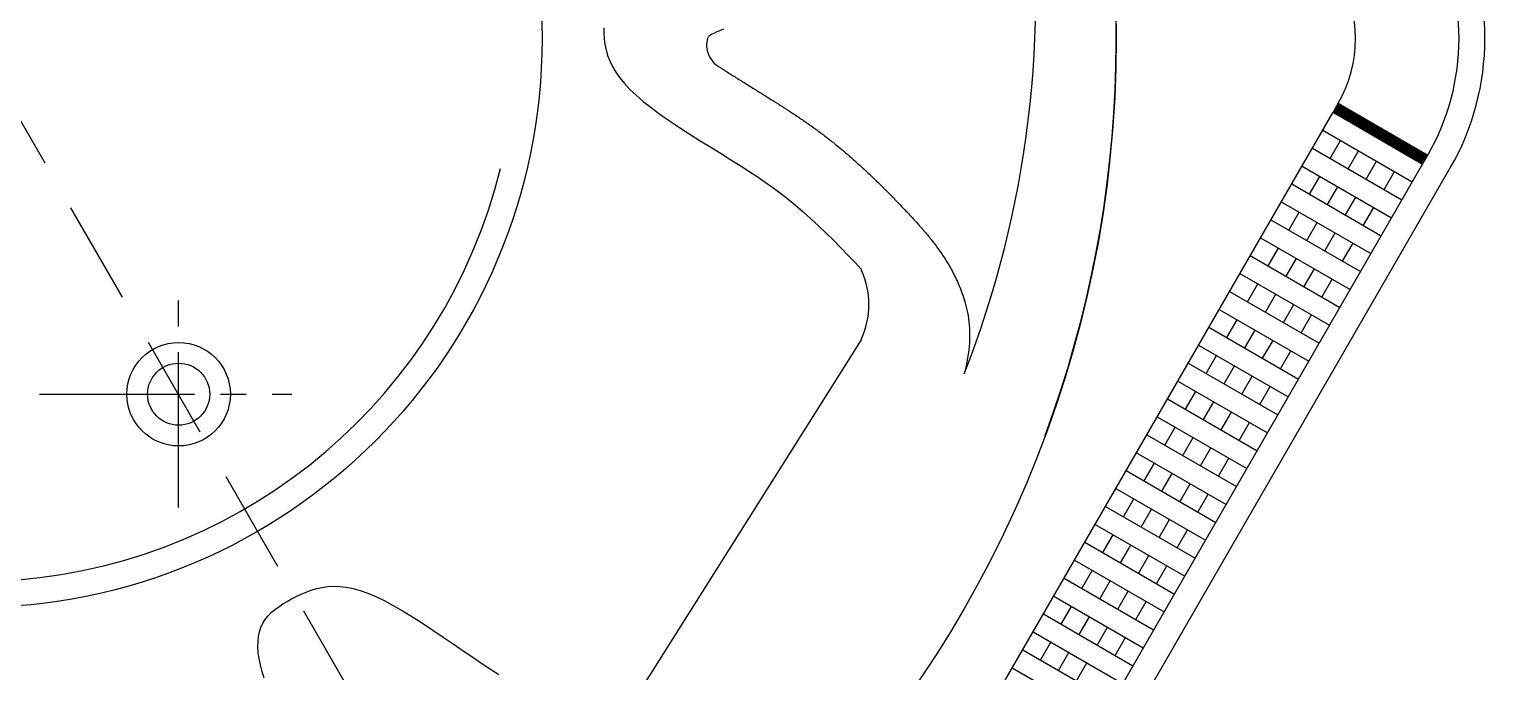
# Model space of a CAD drawing. Extents: x 15445 to 21745, y -5725 to 3185.
# Drawn here: x 18942 to 20349, y -2423 to -1802 of the extents above; entities that cross this region are included whole.
import ezdxf

# ---------------------------------------------------------------- set-up
doc = ezdxf.new("R2010")
doc.units = 0
doc.header["$LTSCALE"] = 200
doc.header["$MEASUREMENT"] = 0
doc.linetypes.add('CENTER2', pattern=[1.125, 0.75, -0.125, 0.125, -0.125])
doc.linetypes.add('DASHED', pattern=[0.75, 0.5, -0.25])
doc.layers.get('0').update_dxf_attribs({"linetype": 'CONTINUOUS'})
for name, color, linetype in [('CENTRO', 1, 'CENTER2'), ('ESTREITA', 1, 'CONTINUOUS'), ('LARGA', 7, 'CONTINUOUS'), ('TRACEJADA', 3, 'DASHED')]:
    doc.layers.add(name, color=color, linetype=linetype)

# ---------------------------------------------------------------- blocks, each defined once
blk = doc.blocks.new('*X2')
at = {"color": 0}
for p, q in [((2419.7, 605.5), (2436.3, 605.5)), ((2420.6, 606), (2436, 606)), ((2421.4, 606.5), (2435.7, 606.5)), ((2422.3, 607), (2435.4, 607)), ((2423.2, 607.5), (2435.1, 607.5)), ((2424, 608), (2434.8, 608)), ((2424.9, 608.5), (2434.5, 608.5)), ((2425.8, 609), (2434.3, 609)), ((2426.6, 609.5), (2434, 609.5)), ((2427.5, 610), (2433.7, 610)), ((2428.4, 610.5), (2433.4, 610.5)), ((2429.2, 611), (2433.1, 611)), ((2430.1, 611.5), (2432.8, 611.5)), ((2431, 612), (2432.5, 612)), ((2431.8, 612.5), (2432.2, 612.5)), ((2394.6, 591), (2414.6, 591)), ((2395.5, 591.5), (2415.5, 591.5)), ((2396.3, 592), (2416.3, 592)), ((2397.2, 592.5), (2417.2, 592.5)), ((2398.1, 593), (2418.1, 593)), ((2398.9, 593.5), (2418.9, 593.5)), ((2399.8, 594), (2419.8, 594)), ((2400.6, 594.5), (2420.6, 594.5)), ((2401.5, 595), (2421.5, 595)), ((2402.4, 595.5), (2422.4, 595.5)), ((2403.2, 596), (2423.2, 596)), ((2404.1, 596.5), (2424.1, 596.5)), ((2405, 597), (2425, 597)), ((2405.8, 597.5), (2425.8, 597.5)), ((2406.7, 598), (2426.7, 598)), ((2407.6, 598.5), (2427.6, 598.5)), ((2408.4, 599), (2428.4, 599)), ((2409.3, 599.5), (2429.3, 599.5)), ((2410.2, 600), (2430.2, 600)), ((2411, 600.5), (2431, 600.5)), ((2411.9, 601), (2431.9, 601)), ((2412.8, 601.5), (2432.8, 601.5)), ((2413.6, 602), (2433.6, 602)), ((2414.5, 602.5), (2434.5, 602.5)), ((2415.4, 603), (2435.4, 603)), ((2416.2, 603.5), (2436.2, 603.5)), ((2417.1, 604), (2437.1, 604)), ((2418, 604.5), (2436.9, 604.5)), ((2418.8, 605), (2436.6, 605)), ((2370.3, 577), (2390.3, 577)), ((2371.2, 577.5), (2391.2, 577.5)), ((2372.1, 578), (2392.1, 578)), ((2372.9, 578.5), (2392.9, 578.5)), ((2373.8, 579), (2393.8, 579)), ((2374.7, 579.5), (2394.7, 579.5)), ((2375.5, 580), (2395.5, 580)), ((2376.4, 580.5), (2396.4, 580.5)), ((2377.3, 581), (2397.3, 581)), ((2378.1, 581.5), (2398.1, 581.5)), ((2379, 582), (2399, 582)), ((2379.9, 582.5), (2399.9, 582.5)), ((2380.7, 583), (2400.7, 583)), ((2381.6, 583.5), (2401.6, 583.5)), ((2382.5, 584), (2402.5, 584)), ((2383.3, 584.5), (2403.3, 584.5)), ((2384.2, 585), (2404.2, 585)), ((2385.1, 585.5), (2405.1, 585.5)), ((2385.9, 586), (2405.9, 586)), ((2386.8, 586.5), (2406.8, 586.5)), ((2387.7, 587), (2407.7, 587)), ((2388.5, 587.5), (2408.5, 587.5)), ((2389.4, 588), (2409.4, 588)), ((2390.3, 588.5), (2410.3, 588.5)), ((2391.1, 589), (2411.1, 589)), ((2392, 589.5), (2412, 589.5)), ((2392.9, 590), (2412.9, 590)), ((2393.7, 590.5), (2413.7, 590.5)), ((2346.1, 563), (2366.1, 563)), ((2347, 563.5), (2367, 563.5)), ((2347.8, 564), (2367.8, 564)), ((2348.7, 564.5), (2368.7, 564.5)), ((2349.6, 565), (2369.6, 565)), ((2350.4, 565.5), (2370.4, 565.5)), ((2351.3, 566), (2371.3, 566)), ((2352.2, 566.5), (2372.2, 566.5)), ((2353, 567), (2373, 567)), ((2353.9, 567.5), (2373.9, 567.5)), ((2354.7, 568), (2374.7, 568)), ((2355.6, 568.5), (2375.6, 568.5)), ((2356.5, 569), (2376.5, 569)), ((2357.3, 569.5), (2377.3, 569.5)), ((2358.2, 570), (2378.2, 570)), ((2359.1, 570.5), (2379.1, 570.5)), ((2359.9, 571), (2379.9, 571)), ((2360.8, 571.5), (2380.8, 571.5)), ((2361.7, 572), (2381.7, 572)), ((2362.5, 572.5), (2382.5, 572.5)), ((2363.4, 573), (2383.4, 573)), ((2364.3, 573.5), (2384.3, 573.5)), ((2365.1, 574), (2385.1, 574)), ((2366, 574.5), (2386, 574.5)), ((2366.9, 575), (2386.9, 575)), ((2367.7, 575.5), (2387.7, 575.5)), ((2368.6, 576), (2388.6, 576)), ((2369.5, 576.5), (2389.5, 576.5)), ((2345.6, 562.5), (2365.2, 562.5)), ((2345.9, 562), (2364.4, 562)), ((2346.2, 561.5), (2363.5, 561.5)), ((2346.5, 561), (2362.6, 561)), ((2346.8, 560.5), (2361.8, 560.5)), ((2347.1, 560), (2360.9, 560)), ((2347.4, 559.5), (2360, 559.5)), ((2347.7, 559), (2359.2, 559)), ((2347.9, 558.5), (2358.3, 558.5)), ((2348.2, 558), (2357.4, 558)), ((2348.5, 557.5), (2356.6, 557.5)), ((2348.8, 557), (2355.7, 557)), ((2349.1, 556.5), (2354.8, 556.5)), ((2349.4, 556), (2354, 556)), ((2349.7, 555.5), (2353.1, 555.5)), ((2350, 555), (2352.2, 555)), ((2350.3, 554.5), (2351.4, 554.5)), ((2346.8, 422.5), (2361.8, 422.5)), ((2347.1, 423), (2361, 423)), ((2347.3, 423.5), (2360.1, 423.5)), ((2347.6, 424), (2359.2, 424)), ((2347.9, 424.5), (2358.4, 424.5)), ((2348.2, 425), (2357.5, 425)), ((2348.5, 425.5), (2356.6, 425.5)), ((2348.8, 426), (2355.8, 426)), ((2349.1, 426.5), (2354.9, 426.5)), ((2349.4, 427), (2354, 427)), ((2349.7, 427.5), (2353.2, 427.5)), ((2349.9, 428), (2352.3, 428)), ((2350.2, 428.5), (2351.4, 428.5)), ((2350.5, 429), (2350.6, 429)), ((2345.6, 420.5), (2365.3, 420.5)), ((2345.9, 421), (2364.4, 421)), ((2346.2, 421.5), (2363.6, 421.5)), ((2346.2, 420), (2366.2, 420)), ((2346.5, 422), (2362.7, 422)), ((2347, 419.5), (2367, 419.5)), ((2347.9, 419), (2367.9, 419)), ((2348.7, 418.5), (2368.7, 418.5)), ((2349.6, 418), (2369.6, 418)), ((2350.5, 417.5), (2370.5, 417.5)), ((2351.3, 417), (2371.3, 417)), ((2352.2, 416.5), (2372.2, 416.5)), ((2353.1, 416), (2373.1, 416)), ((2353.9, 415.5), (2373.9, 415.5)), ((2354.8, 415), (2374.8, 415)), ((2355.7, 414.5), (2375.7, 414.5)), ((2356.5, 414), (2376.5, 414)), ((2357.4, 413.5), (2377.4, 413.5)), ((2358.3, 413), (2378.3, 413)), ((2359.1, 412.5), (2379.1, 412.5)), ((2360, 412), (2380, 412)), ((2360.9, 411.5), (2380.9, 411.5)), ((2361.7, 411), (2381.7, 411)), ((2362.6, 410.5), (2382.6, 410.5)), ((2363.5, 410), (2383.5, 410)), ((2364.3, 409.5), (2384.3, 409.5)), ((2365.2, 409), (2385.2, 409)), ((2366.1, 408.5), (2386.1, 408.5)), ((2366.9, 408), (2386.9, 408)), ((2367.8, 407.5), (2387.8, 407.5)), ((2368.7, 407), (2388.7, 407)), ((2369.5, 406.5), (2389.5, 406.5)), ((2370.4, 406), (2390.4, 406)), ((2371.3, 405.5), (2391.3, 405.5)), ((2372.1, 405), (2392.1, 405)), ((2373, 404.5), (2393, 404.5)), ((2373.9, 404), (2393.9, 404)), ((2374.7, 403.5), (2394.7, 403.5)), ((2375.6, 403), (2395.6, 403)), ((2376.5, 402.5), (2396.5, 402.5)), ((2377.3, 402), (2397.3, 402)), ((2378.2, 401.5), (2398.2, 401.5)), ((2379.1, 401), (2399.1, 401)), ((2379.9, 400.5), (2399.9, 400.5)), ((2380.8, 400), (2400.8, 400)), ((2381.7, 399.5), (2401.7, 399.5)), ((2382.5, 399), (2402.5, 399)), ((2383.4, 398.5), (2403.4, 398.5)), ((2384.3, 398), (2404.3, 398)), ((2385.1, 397.5), (2405.1, 397.5)), ((2386, 397), (2406, 397)), ((2386.9, 396.5), (2406.9, 396.5)), ((2387.7, 396), (2407.7, 396)), ((2388.6, 395.5), (2408.6, 395.5)), ((2389.5, 395), (2409.5, 395)), ((2390.3, 394.5), (2410.3, 394.5)), ((2391.2, 394), (2411.2, 394)), ((2392.1, 393.5), (2412.1, 393.5)), ((2392.9, 393), (2412.9, 393)), ((2393.8, 392.5), (2413.8, 392.5)), ((2394.6, 392), (2414.6, 392)), ((2395.5, 391.5), (2415.5, 391.5)), ((2396.4, 391), (2416.4, 391)), ((2397.2, 390.5), (2417.2, 390.5)), ((2398.1, 390), (2418.1, 390)), ((2399, 389.5), (2419, 389.5)), ((2399.8, 389), (2419.8, 389)), ((2400.7, 388.5), (2420.7, 388.5)), ((2401.6, 388), (2421.6, 388)), ((2402.4, 387.5), (2422.4, 387.5)), ((2403.3, 387), (2423.3, 387)), ((2404.2, 386.5), (2424.2, 386.5)), ((2405, 386), (2425, 386)), ((2405.9, 385.5), (2425.9, 385.5)), ((2406.8, 385), (2426.8, 385)), ((2407.6, 384.5), (2427.6, 384.5)), ((2408.5, 384), (2428.5, 384)), ((2409.4, 383.5), (2429.4, 383.5)), ((2410.2, 383), (2430.2, 383)), ((2411.1, 382.5), (2431.1, 382.5)), ((2412, 382), (2432, 382)), ((2412.8, 381.5), (2432.8, 381.5)), ((2413.7, 381), (2433.7, 381)), ((2414.6, 380.5), (2434.6, 380.5)), ((2415.4, 380), (2435.4, 380)), ((2416.3, 379.5), (2436.3, 379.5)), ((2417.2, 379), (2437.1, 379)), ((2418, 378.5), (2436.8, 378.5)), ((2418.9, 378), (2436.5, 378)), ((2419.8, 377.5), (2436.3, 377.5)), ((2420.6, 377), (2436, 377)), ((2421.5, 376.5), (2435.7, 376.5)), ((2422.4, 376), (2435.4, 376)), ((2423.2, 375.5), (2435.1, 375.5)), ((2424.1, 375), (2434.8, 375)), ((2425, 374.5), (2434.5, 374.5)), ((2425.8, 374), (2434.2, 374)), ((2426.7, 373.5), (2433.9, 373.5)), ((2427.6, 373), (2433.7, 373)), ((2428.4, 372.5), (2433.4, 372.5)), ((2429.3, 372), (2433.1, 372)), ((2430.2, 371.5), (2432.8, 371.5)), ((2431, 371), (2432.5, 371)), ((2431.9, 370.5), (2432.2, 370.5))]:
    blk.add_line(p, q, dxfattribs=at)

msp = doc.modelspace()

# ---------------------------------------------------------------- linework, layer by layer
at = {"layer": 'CENTRO'}
for p, q in [((19086.773, -2263.929), (19086.773, -2055.251)), ((18952.178, -2154.508), (19196.114, -2154.508))]:
    msp.add_line(p, q, dxfattribs=at)
at = {"layer": 'ESTREITA'}
for p, q in [((20192.573, -1899.288), (20279.176, -1949.288)), ((20199.894, -1926.609), (20209.894, -1909.288)), ((20182.573, -1916.609), (20269.176, -1966.609)), ((20217.214, -1936.609), (20227.214, -1919.288)), ((20172.573, -1933.929), (20259.176, -1983.929)), ((20234.535, -1946.609), (20244.535, -1929.288)), ((20251.855, -1956.609), (20261.855, -1939.288)), ((20162.573, -1951.25), (20249.176, -2001.25)), ((20179.894, -1961.25), (20189.894, -1943.929)), ((20197.214, -1971.25), (20207.214, -1953.929)), ((20152.573, -1968.57), (20239.176, -2018.57)), ((20214.535, -1981.25), (20224.535, -1963.929)), ((20159.894, -1995.891), (20169.894, -1978.57)), ((20231.855, -1991.25), (20241.855, -1973.929)), ((20142.573, -1985.891), (20229.176, -2035.891)), ((20177.214, -2005.891), (20187.214, -1988.57)), ((20132.573, -2003.211), (20219.176, -2053.211)), ((20194.535, -2015.891), (20204.535, -1998.57)), ((20211.855, -2025.891), (20221.855, -2008.57)), ((20122.573, -2020.532), (20209.176, -2070.532)), ((20139.894, -2030.532), (20149.894, -2013.211)), ((20157.214, -2040.532), (20167.214, -2023.211)), ((20112.573, -2037.852), (20199.176, -2087.852)), ((20174.535, -2050.532), (20184.535, -2033.211)), ((20119.894, -2065.173), (20129.894, -2047.852)), ((20191.855, -2060.532), (20201.855, -2043.211)), ((20102.573, -2055.173), (20189.176, -2105.173)), ((20137.214, -2075.173), (20147.214, -2057.852)), ((20154.535, -2085.173), (20164.535, -2067.852)), ((20092.573, -2072.493), (20179.176, -2122.493)), ((20171.855, -2095.173), (20181.855, -2077.852)), ((20082.573, -2089.814), (20169.176, -2139.814)), ((20099.894, -2099.814), (20109.894, -2082.493)), ((20117.214, -2109.814), (20127.214, -2092.493)), ((20072.573, -2107.135), (20159.176, -2157.135)), ((20134.535, -2119.814), (20144.535, -2102.493)), ((20062.573, -2124.455), (20149.176, -2174.455)), ((20079.894, -2134.455), (20089.894, -2117.135)), ((20151.855, -2129.814), (20161.855, -2112.493)), ((20097.214, -2144.455), (20107.214, -2127.135)), ((20114.535, -2154.455), (20124.535, -2137.135)), ((20052.573, -2141.776), (20139.176, -2191.776)), ((20059.894, -2169.096), (20069.894, -2151.776)), ((20131.855, -2164.455), (20141.855, -2147.135)), ((20042.573, -2159.096), (20129.176, -2209.096)), ((20077.214, -2179.096), (20087.214, -2161.776)), ((20032.573, -2176.417), (20119.176, -2226.417)), ((20094.535, -2189.096), (20104.535, -2171.776)), ((20022.573, -2193.737), (20109.176, -2243.737)), ((20039.894, -2203.737), (20049.894, -2186.417)), ((20111.855, -2199.096), (20121.855, -2181.776)), ((20057.214, -2213.737), (20067.214, -2196.417)), ((20074.535, -2223.737), (20084.535, -2206.417)), ((20012.573, -2211.058), (20099.176, -2261.058)), ((20019.894, -2238.378), (20029.894, -2221.058)), ((20091.855, -2233.737), (20101.855, -2216.417)), ((20002.573, -2228.378), (20089.176, -2278.378)), ((20037.214, -2248.378), (20047.214, -2231.058)), ((19992.573, -2245.699), (20079.176, -2295.699)), ((20054.535, -2258.378), (20064.535, -2241.058)), ((20071.855, -2268.378), (20081.855, -2251.058)), ((19982.573, -2263.019), (20069.176, -2313.019)), ((19999.894, -2273.019), (20009.894, -2255.699)), ((20017.214, -2283.019), (20027.214, -2265.699)), ((20034.535, -2293.019), (20044.535, -2275.699)), ((19972.573, -2280.34), (20059.176, -2330.34)), ((19979.894, -2307.66), (19989.894, -2290.34)), ((20051.855, -2303.019), (20061.855, -2285.699)), ((19962.573, -2297.66), (20049.176, -2347.66)), ((19997.214, -2317.66), (20007.214, -2300.34)), ((19952.573, -2314.981), (20039.176, -2364.981)), ((20014.535, -2327.66), (20024.535, -2310.34)), ((20031.855, -2337.66), (20041.855, -2320.34)), ((19942.573, -2332.301), (20029.176, -2382.301)), ((19959.894, -2342.301), (19969.894, -2324.981)), ((19977.214, -2352.301), (19987.214, -2334.981)), ((19932.573, -2349.622), (20019.176, -2399.622)), ((19932.573, -2349.622), (20019.176, -2399.622)), ((19994.535, -2362.301), (20004.535, -2344.981)), ((19939.894, -2376.942), (19949.894, -2359.622)), ((20011.855, -2372.301), (20021.855, -2354.981)), ((19922.573, -2366.942), (20009.176, -2416.942)), ((19957.214, -2386.942), (19967.214, -2369.622)), ((19912.573, -2384.263), (19999.176, -2434.263)), ((19974.535, -2396.942), (19984.535, -2379.622)), ((19991.855, -2406.942), (20001.855, -2389.622)), ((19902.573, -2401.583), (19989.176, -2451.583)), ((19919.894, -2411.583), (19929.894, -2394.263)), ((19937.214, -2421.583), (19947.214, -2404.263)), ((19892.573, -2418.904), (19979.176, -2468.904)), ((19954.535, -2431.583), (19964.535, -2414.263))]:
    msp.add_line(p, q, dxfattribs=at)
at = {"layer": 'LARGA'}
for p, q in [((19606.911, -2913.686), (20202.573, -1881.968)), ((20207.573, -1873.308), (20202.573, -1881.968)), ((20202.573, -1881.968), (20289.176, -1931.968)), ((20207.573, -1873.308), (20294.176, -1923.308)), ((20289.176, -1931.968), (20294.176, -1923.308)), ((19693.513, -2963.686), (20289.176, -1931.968)), ((19710.164, -2984.846), (20315.826, -1935.808)), ((19746.481, -2101.983), (19528.589, -2447.475))]:
    msp.add_line(p, q, dxfattribs=at)
for points in [[(19497.829, -1800.467), (19497.875, -1805.671), (19498.198, -1810.936), (19498.858, -1816.249), (19499.915, -1821.598), (19501.429, -1826.971), (19503.46, -1832.356), (19506.065, -1837.747), (19509.284, -1843.162), (19513.152, -1848.625), (19517.706, -1854.16), (19522.982, -1859.792), (19529.016, -1865.543), (19535.844, -1871.44), (19543.503, -1877.504), (19551.992, -1883.747), (19561.166, -1890.122), (19570.846, -1896.569), (19580.851, -1903.028), (19591, -1909.439), (19601.113, -1915.742), (19611.009, -1921.877), (19620.509, -1927.783), (19629.475, -1933.424), (19637.947, -1938.861), (19646.011, -1944.178), (19653.749, -1949.459), (19661.247, -1954.788), (19668.589, -1960.249), (19675.858, -1965.927), (19683.14, -1971.905), (19690.495, -1978.242), (19697.899, -1984.891), (19705.303, -1991.781), (19712.659, -1998.84), (19719.918, -2005.994), (19727.033, -2013.173), (19733.956, -2020.304), (19740.637, -2027.314), (19746.493, -2033.584)], [(19613.519, -1801.573), (19609.583, -1803.191), (19606.447, -1804.541), (19604.013, -1805.658), (19602.177, -1806.58), (19600.841, -1807.342), (19599.902, -1807.981), (19599.26, -1808.534), (19598.815, -1809.036), (19598.479, -1809.52), (19598.224, -1809.994), (19598.036, -1810.462), (19597.901, -1810.929), (19597.805, -1811.397), (19597.733, -1811.872), (19597.671, -1812.358), (19597.605, -1812.857), (19597.524, -1813.374), (19597.432, -1813.911), (19597.336, -1814.468), (19597.242, -1815.046), (19597.157, -1815.647), (19597.088, -1816.272), (19597.041, -1816.921), (19597.024, -1817.597), (19597.042, -1818.3), (19597.097, -1819.032), (19597.187, -1819.793), (19597.315, -1820.584), (19597.478, -1821.407), (19597.678, -1822.263), (19597.913, -1823.153), (19598.186, -1824.079), (19598.5, -1825.044), (19598.883, -1826.07), (19599.369, -1827.181), (19599.989, -1828.401), (19600.778, -1829.754), (19601.768, -1831.265), (19602.992, -1832.958), (19604.483, -1834.858)], [(19604.483, -1834.858), (19604.919, -1835.149), (19606.007, -1835.873), (19607.106, -1836.6), (19608.215, -1837.332), (19609.334, -1838.067), (19610.463, -1838.805), (19611.601, -1839.547), (19612.747, -1840.291), (19613.901, -1841.038), (19615.063, -1841.788), (19616.233, -1842.54), (19617.409, -1843.294), (19618.591, -1844.05), (19619.78, -1844.808), (19620.974, -1845.568), (19622.174, -1846.329), (19623.378, -1847.091), (19624.587, -1847.855), (19625.799, -1848.619), (19627.016, -1849.384), (19628.235, -1850.15), (19629.458, -1850.917), (19630.683, -1851.683), (19631.91, -1852.45), (19633.139, -1853.218), (19634.369, -1853.985), (19635.601, -1854.752), (19636.833, -1855.519), (19638.066, -1856.285), (19639.299, -1857.051), (19640.531, -1857.817), (19641.763, -1858.581), (19642.994, -1859.345), (19644.224, -1860.108), (19645.452, -1860.87), (19646.678, -1861.631), (19647.902, -1862.391), (19649.123, -1863.149), (19650.342, -1863.906), (19651.557, -1864.662), (19652.769, -1865.416), (19653.977, -1866.168), (19655.182, -1866.919), (19656.382, -1867.668), (19657.577, -1868.415), (19658.768, -1869.16), (19659.953, -1869.903), (19661.134, -1870.645), (19662.311, -1871.385), (19663.482, -1872.124), (19664.649, -1872.861), (19665.812, -1873.597), (19666.97, -1874.332), (19668.123, -1875.065), (19669.272, -1875.798), (19670.417, -1876.53), (19671.558, -1877.262), (19672.695, -1877.993), (19673.828, -1878.724), (19674.957, -1879.455), (19676.083, -1880.186), (19677.206, -1880.918), (19678.325, -1881.65), (19679.442, -1882.383), (19680.556, -1883.116), (19681.667, -1883.851), (19682.775, -1884.587), (19683.881, -1885.324), (19684.984, -1886.063), (19686.086, -1886.803), (19687.185, -1887.545), (19688.282, -1888.289), (19689.378, -1889.036), (19690.471, -1889.784), (19691.563, -1890.535), (19692.653, -1891.289), (19693.742, -1892.045), (19694.829, -1892.805), (19695.916, -1893.567), (19697, -1894.332), (19698.084, -1895.101), (19699.167, -1895.873), (19700.249, -1896.649), (19701.329, -1897.428), (19702.409, -1898.211), (19703.488, -1898.998), (19704.567, -1899.789), (19705.644, -1900.585), (19706.721, -1901.384), (19707.798, -1902.188), (19708.874, -1902.996), (19709.949, -1903.808), (19711.025, -1904.626), (19712.099, -1905.448), (19713.174, -1906.274), (19714.248, -1907.106), (19715.322, -1907.943), (19716.396, -1908.784), (19717.47, -1909.631), (19718.543, -1910.483), (19719.617, -1911.34), (19720.69, -1912.202), (19721.763, -1913.07), (19722.835, -1913.942), (19723.908, -1914.82), (19724.979, -1915.703), (19726.051, -1916.591), (19727.121, -1917.483), (19728.191, -1918.38), (19729.261, -1919.283), (19730.329, -1920.189), (19731.396, -1921.1), (19732.462, -1922.015), (19733.527, -1922.934), (19734.589, -1923.857), (19735.651, -1924.783), (19736.71, -1925.713), (19737.767, -1926.645), (19738.823, -1927.581), (19739.876, -1928.519), (19740.927, -1929.46), (19741.976, -1930.403), (19743.022, -1931.349), (19744.066, -1932.298), (19745.108, -1933.248), (19746.148, -1934.2), (19747.185, -1935.155), (19748.22, -1936.111), (19749.252, -1937.069), (19750.281, -1938.029), (19751.308, -1938.99), (19752.333, -1939.952), (19753.355, -1940.916), (19754.374, -1941.881), (19755.39, -1942.847), (19756.404, -1943.814), (19757.415, -1944.781), (19758.423, -1945.75), (19759.428, -1946.719), (19760.431, -1947.689), (19761.43, -1948.659), (19762.426, -1949.629), (19763.419, -1950.6), (19764.409, -1951.57), (19765.396, -1952.541), (19766.379, -1953.511), (19767.359, -1954.481), (19768.336, -1955.45), (19769.309, -1956.419), (19770.279, -1957.388), (19771.245, -1958.355), (19772.207, -1959.322), (19773.166, -1960.287), (19774.121, -1961.251), (19775.072, -1962.214), (19776.019, -1963.176), (19776.962, -1964.136), (19777.901, -1965.095), (19778.836, -1966.051), (19779.767, -1967.006), (19780.694, -1967.96), (19781.617, -1968.911), (19782.536, -1969.861), (19783.451, -1970.809), (19784.362, -1971.755), (19785.27, -1972.699), (19786.174, -1973.642), (19787.074, -1974.583), (19787.972, -1975.524), (19788.868, -1976.465), (19789.761, -1977.407), (19790.654, -1978.349), (19791.545, -1979.292), (19792.435, -1980.237), (19793.325, -1981.184), (19794.215, -1982.134), (19795.105, -1983.088), (19795.996, -1984.046), (19796.888, -1985.01), (19797.782, -1985.979), (19798.678, -1986.956), (19799.576, -1987.939), (19800.477, -1988.93), (19801.38, -1989.93), (19802.285, -1990.938), (19803.192, -1991.955), (19804.102, -1992.982), (19805.013, -1994.019), (19805.927, -1995.066), (19806.843, -1996.124), (19807.761, -1997.194), (19808.68, -1998.274), (19809.601, -1999.367), (19810.524, -2000.472), (19811.447, -2001.589), (19812.371, -2002.719), (19813.296, -2003.862), (19814.221, -2005.019), (19815.146, -2006.19), (19816.07, -2007.375), (19816.994, -2008.574), (19817.917, -2009.788), (19818.839, -2011.017), (19819.759, -2012.261), (19820.678, -2013.521), (19821.593, -2014.797), (19822.506, -2016.089), (19823.416, -2017.397), (19824.322, -2018.721), (19825.224, -2020.063), (19826.121, -2021.421), (19827.013, -2022.796), (19827.899, -2024.189), (19828.78, -2025.598), (19829.653, -2027.026), (19830.52, -2028.47), (19831.379, -2029.933), (19832.23, -2031.413), (19833.072, -2032.91), (19833.904, -2034.425), (19834.727, -2035.958), (19835.539, -2037.508), (19836.342, -2039.079), (19837.135, -2040.673), (19837.919, -2042.293), (19838.695, -2043.942), (19839.463, -2045.621), (19840.224, -2047.335), (19840.978, -2049.085), (19841.726, -2050.875), (19842.467, -2052.715), (19843.2, -2054.611), (19843.926, -2056.575), (19844.644, -2058.614), (19845.352, -2060.738), (19846.051, -2062.956), (19846.74, -2065.277), (19847.416, -2067.708), (19848.071, -2070.25), (19848.694, -2072.901), (19849.275, -2075.659), (19849.802, -2078.523), (19850.266, -2081.492), (19850.655, -2084.562), (19850.959, -2087.734), (19851.169, -2091.004), (19851.283, -2094.363), (19851.3, -2097.803), (19851.219, -2101.314), (19851.041, -2104.885), (19850.764, -2108.508), (19850.389, -2112.173), (19849.913, -2115.87), (19849.338, -2119.593), (19848.664, -2123.345), (19847.894, -2127.134), (19847.027, -2130.965), (19846.066, -2134.846)], [(19169.414, -2428.925), (19167.413, -2422.414), (19165.785, -2416.184), (19164.57, -2410.201), (19163.779, -2404.464), (19163.418, -2398.986), (19163.489, -2393.777), (19164, -2388.848), (19164.954, -2384.21), (19166.356, -2379.875), (19168.212, -2375.853), (19170.518, -2372.147), (19173.24, -2368.731), (19176.338, -2365.571), (19179.77, -2362.632), (19183.494, -2359.88), (19187.469, -2357.28), (19191.653, -2354.798), (19196.006, -2352.4), (19200.495, -2350.067), (19205.124, -2347.843), (19209.906, -2345.789), (19214.855, -2343.963), (19219.983, -2342.427), (19225.304, -2341.239), (19230.832, -2340.46), (19236.579, -2340.15), (19242.563, -2340.362), (19248.816, -2341.126), (19255.374, -2342.466), (19262.275, -2344.404), (19269.555, -2346.964), (19277.25, -2350.17), (19285.398, -2354.044), (19294.034, -2358.61), (19303.167, -2363.864), (19312.698, -2369.693), (19322.499, -2375.955), (19332.441, -2382.51), (19342.398, -2389.216), (19352.241, -2395.932), (19361.843, -2402.519), (19371.075, -2408.834), (19379.851, -2414.767), (19388.241, -2420.331), (19396.355, -2425.569)]]:
    msp.add_lwpolyline(points, dxfattribs=at)
for centre, radius in [((18887.995, -1810.808), 1105), ((18887.995, -1810.808), 550), ((19086.773, -2154.508), 50), ((19086.773, -2154.508), 30)]:
    msp.add_circle(centre, radius, dxfattribs=at)
for centre, radius, start, end in [((18887.995, -1810.808), 1105, 339.684252, 203.834164), ((18913.9, -1769.042), 1001.372, 338.573792, 7.632752), ((20099.32, -1810.808), 250, 330, 30), ((20099.32, -1810.808), 225, 330, 30), ((20099.32, -1810.808), 125, 330, 30), ((18887.995, -1810.808), 525, 274.772738, 346.176843), ((19671.801, -2067.77), 82.144, 335.385674, 24.593207)]:
    msp.add_arc(centre, radius, start, end, dxfattribs=at)
at = {"layer": 'TRACEJADA'}
msp.add_line((18157.333, -545.263), (19618.657, -3076.352), dxfattribs=at)

# ---------------------------------------------------------------- block references
at = {"layer": 'LARGA', "xscale": 0.9999999999763531, "yscale": 1.000000000004775}
msp.add_blockref('*X2', (17857.041, -2302.325), dxfattribs=at)

doc.saveas('drawing.dxf')
